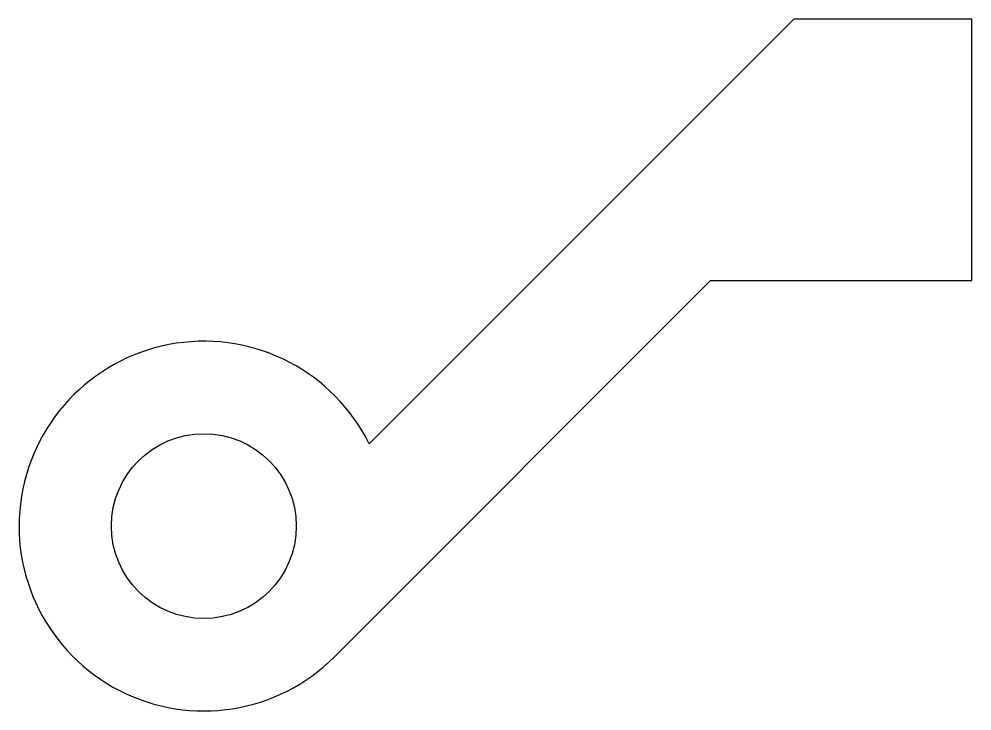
# Model space of a CAD drawing. Header units: millimetres. Extents: x -6.7 to 4.6, y -6.7 to 1.5.
import ezdxf

# ---------------------------------------------------------------- set-up
doc = ezdxf.new("R2010")
doc.units = ezdxf.units.MM

msp = doc.modelspace()

# ---------------------------------------------------------------- linework, layer by layer
msp.add_line((-2.527, -3.517), (2.528, 1.538))
at = {"color": 7, "linetype": 'Continuous', "lineweight": 25}
for p, q in [((4.649, 1.538), (2.528, 1.538)), ((4.649, -1.573), (4.649, 1.538)), ((-2.942, -6.053), (1.538, -1.573)), ((1.538, -1.573), (4.649, -1.573))]:
    msp.add_line(p, q, dxfattribs=at)
msp.add_circle((-4.497, -4.497), 1.1, dxfattribs=at)
msp.add_arc((-4.497, -4.497), 2.2, 26.447, 315, dxfattribs=at)

doc.saveas('drawing.dxf')
